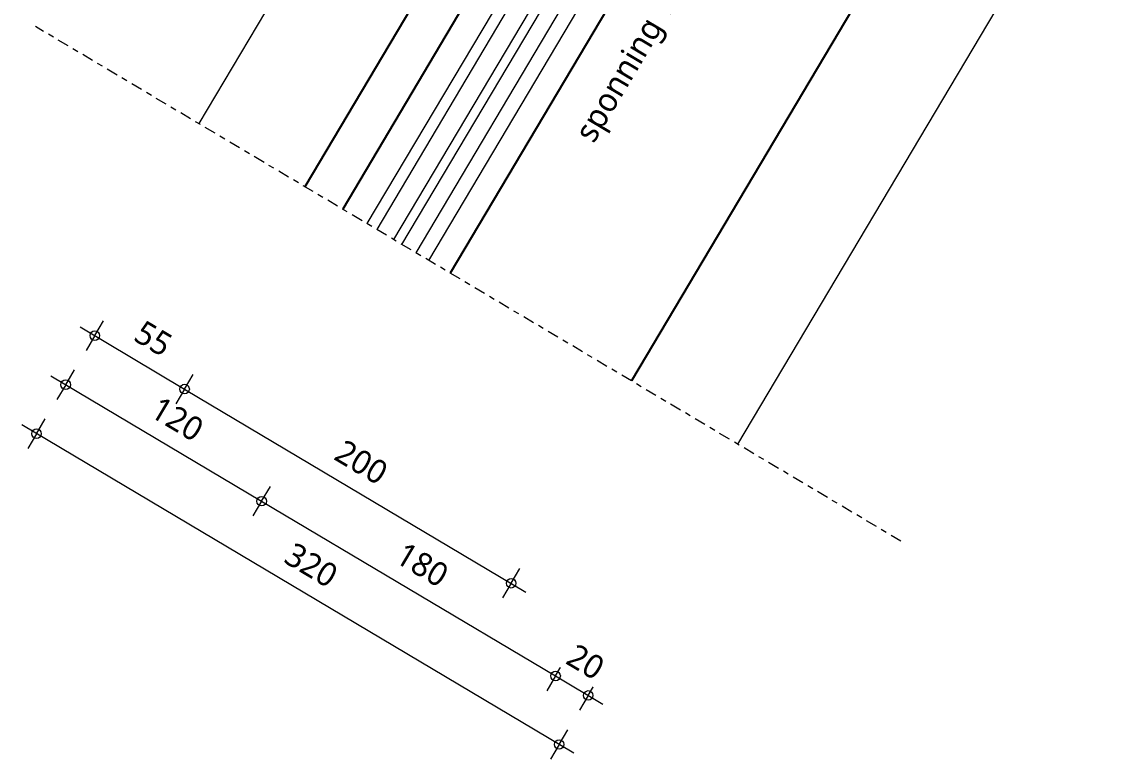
# Model space of a CAD drawing. Header units: millimetres. Extents: x -435 to 27166, y -19117 to 26500.
# Drawn here: x 1105 to 1680, y 2782 to 3170 of the extents above; entities that cross this region are included whole.
import ezdxf

# ---------------------------------------------------------------- set-up
doc = ezdxf.new("R2010")
doc.units = ezdxf.units.MM
doc.linetypes.add('MV_center', pattern=[15, 6, -3, 3, -3])
for name, color, linetype, lineweight in [('A-ANNO-DIMS', 211, 'Continuous', 13), ('A-ANNO-DIMS-5', 211, 'Continuous', 13), ('A-DETL', 90, 'Continuous', 13), ('A-DETL-GENF', 92, 'Continuous', 18), ('G-ANNO-TEXT', 231, 'Continuous', 13)]:
    doc.layers.add(name, color=color, linetype=linetype, lineweight=lineweight)
doc.styles.add('Segoe UI_3', font='segoeui.ttf', dxfattribs={"height": 12.5})
doc.dimstyles.new('2_5_mm', dxfattribs={"dimscale": 304.8, "dimtxt": 13.092049, "dimasz": 0.016404, "dimexe": 0.029528, "dimexo": 0.0625, "dimgap": 0.014764, "dimtad": 1, "dimdec": 0, "dimzin": 0, "dimdsep": 46, "dimtxsty": 'Segoe UI_3', "dimblk1": 'DOTBLANK', "dimblk2": 'DOTBLANK', "dimsah": 1, "dimcen": 0.09, "dimdle": 0.029528, "dimazin": 0, "dimtfac": 1, "dimtdec": 4, "dimtix": 1, "dimtmove": 0, "dimatfit": 3, "dimfxl": 0.029528, "dimfxlon": 1, "dimtvp": 1, "dimtfill": 1, "dimtolj": 1, "dimtzin": 0, "dimarcsym": 2})

# ---------------------------------------------------------------- blocks, each defined once
blk = doc.blocks.new('31 driedubbel_glas - HR___-V48-Details Appartement')
at = {"layer": 'A-DETL-GENF', "lineweight": 13}
for p, q in [((380, 0), (151.35, 0)), ((380, -21.5), (380, 0)), ((380, -6), (151.35, -6)), ((376, -6), (376, -16.5)), ((376, -16.5), (380, -6)), ((376, -6), (380, -16.5)), ((151.35, -16.5), (380, -16.5)), ((151.35, -21.5), (380, -21.5)), ((380, -21.5), (376, -30)), ((376, -21.5), (380, -30)), ((376, -30), (376, -21.5)), ((380, -21.5), (380, -30)), ((380, -30), (151.35, -30)), ((380, -30), (376, -30)), ((380, -38), (380, -30)), ((151.35, -38), (380, -38))]:
    blk.add_line(p, q, dxfattribs=at)
blk = doc.blocks.new('NLRS_00_DI_maskeer - Type 1-4234760-Details Appartement')
at = {"layer": 'A-DETL-GENF', "linetype": 'MV_center'}
blk.add_line((430, 0), (-100, 0), dxfattribs=at)
blk = doc.blocks.new('DIMBLOCK220-Details Appartement')
at = {"layer": 'A-ANNO-DIMS-5'}
for p, q in [((1120.22, 2983.54), (1231.11, 2917.62)), ((1127.96, 2978.94), (1132.56, 2986.68)), ((1127.96, 2978.94), (1123.36, 2971.21)), ((1231.11, 2917.62), (1235.71, 2925.36)), ((1231.11, 2917.62), (1226.51, 2909.89))]:
    blk.add_line(p, q, dxfattribs=at)
for centre in [(1127.96, 2978.94), (1231.11, 2917.62)]:
    blk.add_circle(centre, 2.5, dxfattribs=at)
at = {"layer": 'A-ANNO-DIMS-5', "color": 0, "insert": (1177.89, 2973.47), "char_height": 12.5, "width": 34.2774, "attachment_point": 1, "rotation": 329.27087, "line_spacing_factor": 1.142579, "style": 'Segoe UI_3', "bg_fill": 3, "box_fill_scale": 1.25, "bg_fill_color": 9, "bg_fill_true_color": 13158600, "bg_fill_transparency": 0}
blk.add_mtext('120', dxfattribs=at)
blk = doc.blocks.new('_DotBlank')
at = {"color": 0, "linetype": 'ByBlock', "lineweight": -2}
blk.add_line((-0.5, 0), (-1, 0), dxfattribs=at)
blk.add_circle((0, 0), 0.5, dxfattribs=at)
blk = doc.blocks.new('DIMBLOCK221-Details Appartement')
at = {"layer": 'A-ANNO-DIMS-5'}
for p, q in [((1231.11, 2917.62), (1235.71, 2925.36)), ((1231.11, 2917.62), (1226.51, 2909.89)), ((1231.11, 2917.62), (1385.84, 2825.65)), ((1385.84, 2825.65), (1390.44, 2833.38)), ((1385.84, 2825.65), (1381.24, 2817.91))]:
    blk.add_line(p, q, dxfattribs=at)
for centre in [(1231.11, 2917.62), (1385.84, 2825.65)]:
    blk.add_circle(centre, 2.5, dxfattribs=at)
at = {"layer": 'A-ANNO-DIMS-5', "color": 0, "insert": (1306.83, 2896.82), "char_height": 12.5, "width": 34.2774, "attachment_point": 1, "rotation": 329.27087, "line_spacing_factor": 1.142579, "style": 'Segoe UI_3', "bg_fill": 3, "box_fill_scale": 1.25, "bg_fill_color": 9, "bg_fill_true_color": 13158600, "bg_fill_transparency": 0}
blk.add_mtext('180', dxfattribs=at)
blk = doc.blocks.new('DIMBLOCK222-Details Appartement')
at = {"layer": 'A-ANNO-DIMS-5'}
for p, q in [((1385.84, 2825.65), (1390.44, 2833.38)), ((1385.84, 2825.65), (1381.24, 2817.91)), ((1385.84, 2825.65), (1410.77, 2810.83)), ((1403.03, 2815.43), (1407.63, 2823.16)), ((1403.03, 2815.43), (1398.43, 2807.69))]:
    blk.add_line(p, q, dxfattribs=at)
for centre in [(1385.84, 2825.65), (1403.03, 2815.43)]:
    blk.add_circle(centre, 2.5, dxfattribs=at)
at = {"layer": 'A-ANNO-DIMS-5', "color": 0, "insert": (1396.88, 2843.29), "char_height": 12.5, "width": 22.8516, "attachment_point": 1, "rotation": 329.27087, "line_spacing_factor": 1.142579, "style": 'Segoe UI_3', "bg_fill": 3, "box_fill_scale": 1.25, "bg_fill_color": 9, "bg_fill_true_color": 13158600, "bg_fill_transparency": 0}
blk.add_mtext('20', dxfattribs=at)
blk = doc.blocks.new('DIMBLOCK223-Details Appartement')
at = {"layer": 'A-ANNO-DIMS-5'}
for p, q in [((1112.63, 2953.15), (1117.23, 2960.89)), ((1395.44, 2785.04), (1104.89, 2957.75)), ((1112.63, 2953.15), (1108.03, 2945.42)), ((1387.7, 2789.64), (1392.3, 2797.38)), ((1387.7, 2789.64), (1383.1, 2781.9))]:
    blk.add_line(p, q, dxfattribs=at)
for centre in [(1112.63, 2953.15), (1387.7, 2789.64)]:
    blk.add_circle(centre, 2.5, dxfattribs=at)
at = {"layer": 'A-ANNO-DIMS-5', "color": 0, "insert": (1248.52, 2896.58), "char_height": 12.5, "width": 34.2774, "attachment_point": 1, "rotation": 329.27087, "line_spacing_factor": 1.142579, "style": 'Segoe UI_3', "bg_fill": 3, "box_fill_scale": 1.25, "bg_fill_color": 9, "bg_fill_true_color": 13158600, "bg_fill_transparency": 0}
blk.add_mtext('320', dxfattribs=at)
blk = doc.blocks.new('DIMBLOCK244-Details Appartement')
at = {"layer": 'A-ANNO-DIMS-5'}
for p, q in [((1143.29, 3004.73), (1147.89, 3012.47)), ((1135.55, 3009.33), (1190.55, 2976.64)), ((1143.29, 3004.73), (1138.69, 2996.99)), ((1190.55, 2976.64), (1195.15, 2984.37)), ((1190.55, 2976.64), (1185.95, 2968.9))]:
    blk.add_line(p, q, dxfattribs=at)
for centre in [(1143.29, 3004.73), (1190.55, 2976.64)]:
    blk.add_circle(centre, 2.5, dxfattribs=at)
at = {"layer": 'A-ANNO-DIMS-5', "color": 0, "insert": (1169.37, 3013.44), "char_height": 12.5, "width": 22.8516, "attachment_point": 1, "rotation": 329.27087, "line_spacing_factor": 1.142579, "style": 'Segoe UI_3', "bg_fill": 3, "box_fill_scale": 1.25, "bg_fill_color": 9, "bg_fill_true_color": 13158600, "bg_fill_transparency": 0}
blk.add_mtext('55', dxfattribs=at)
blk = doc.blocks.new('DIMBLOCK245-Details Appartement')
at = {"layer": 'A-ANNO-DIMS-5'}
for p, q in [((1190.55, 2976.64), (1195.15, 2984.37)), ((1190.55, 2976.64), (1185.95, 2968.9)), ((1190.55, 2976.64), (1370.2, 2869.84)), ((1362.47, 2874.44), (1367.07, 2882.18)), ((1362.47, 2874.44), (1357.87, 2866.7))]:
    blk.add_line(p, q, dxfattribs=at)
for centre in [(1190.55, 2976.64), (1362.47, 2874.44)]:
    blk.add_circle(centre, 2.5, dxfattribs=at)
at = {"layer": 'A-ANNO-DIMS-5', "color": 0, "insert": (1274.86, 2950.72), "char_height": 12.5, "width": 34.2774, "attachment_point": 1, "rotation": 329.27087, "line_spacing_factor": 1.142579, "style": 'Segoe UI_3', "bg_fill": 3, "box_fill_scale": 1.25, "bg_fill_color": 9, "bg_fill_true_color": 13158600, "bg_fill_transparency": 0}
blk.add_mtext('200', dxfattribs=at)

msp = doc.modelspace()

# ---------------------------------------------------------------- linework, layer by layer
at = {"layer": 'A-DETL'}
for p, q in [((1401.82, 3459.21), (1197.99, 3116.31)), ((1680.38, 3282), (1481.65, 2947.69))]:
    msp.add_line(p, q, dxfattribs=at)
at = {"layer": 'A-DETL', "lineweight": 25}
for p, q in [((1399.43, 3328.02), (1253.84, 3083.11)), ((1386.32, 3261.04), (1273.81, 3071.24)), ((1576.88, 3235.14), (1425.76, 2980.91)), ((1445.08, 3230.65), (1330.35, 3037.63))]:
    msp.add_line(p, q, dxfattribs=at)

# ---------------------------------------------------------------- block references
at = {"layer": 'A-DETL-GENF', "lineweight": 13, "rotation": 59.27086860815339}
msp.add_blockref('31 driedubbel_glas - HR___-V48-Details Appartement', (1209.17, 2933.59), dxfattribs=at)
at = {"layer": 'A-DETL-GENF', "linetype": 'MV_center', "rotation": 329.2708686081553}
msp.add_blockref('NLRS_00_DI_maskeer - Type 1-4234760-Details Appartement', (1197.99, 3116.31), dxfattribs=at)

# ---------------------------------------------------------------- texts
at = {"layer": 'G-ANNO-TEXT', "color": 7, "insert": (1395.13, 3111.81), "char_height": 12.5, "width": 196.4134, "attachment_point": 1, "rotation": 59.27087, "style": 'Segoe UI_3'}
msp.add_mtext('sponning voor koord', dxfattribs=at)

# ---------------------------------------------------------------- next in the draw order: dimensions: what is measured, and where the dimension line sits
at = {"layer": 'A-ANNO-DIMS'}
dim = msp.add_linear_dim(base=(1231.11, 2917.62), p1=(1132.56, 2986.68), p2=(1235.71, 2925.36), angle=329.27087, dimstyle='2_5_mm', override={"dimpost": '<>', "dimfxl": 120}, dxfattribs=at)
dim.commit()
dim.dimension.update_dxf_attribs({"geometry": 'DIMBLOCK220-Details Appartement', "text_midpoint": (1185.15, 2957.74)})

# ---------------------------------------------------------------- next in the draw order: dimensions: what is measured, and where the dimension line sits
for base, p1, p2, override, picture, middle in [((1190.55, 2976.64), (1147.89, 3012.47), (1195.15, 2984.37), {"dimpost": '<>', "dimfxl": 54.97961}, 'DIMBLOCK244-Details Appartement', (1172.47, 3000.02)), ((1385.84, 2825.65), (1235.71, 2925.36), (1390.44, 2833.38), {"dimpost": '<>', "dimfxl": 180}, 'DIMBLOCK221-Details Appartement', (1314.09, 2881.09))]:
    dim = msp.add_linear_dim(base=base, p1=p1, p2=p2, angle=329.27087, dimstyle='2_5_mm', override=override, dxfattribs=at)
    dim.commit()
    dim.dimension.update_dxf_attribs({"geometry": picture, "text_midpoint": middle})

# ---------------------------------------------------------------- next in the draw order: dimensions: what is measured, and where the dimension line sits
dim = msp.add_linear_dim(base=(1403.03, 2815.43), p1=(1390.44, 2833.38), p2=(1407.63, 2823.16), angle=329.27087, dimstyle='2_5_mm', override={"dimpost": '<>', "dimfxl": 20}, dxfattribs=at)
dim.commit()
dim.dimension.update_dxf_attribs({"geometry": 'DIMBLOCK222-Details Appartement', "text_midpoint": (1400.03, 2829.96)})

# ---------------------------------------------------------------- next in the draw order: dimensions: what is measured, and where the dimension line sits
dim = msp.add_linear_dim(base=(1112.63, 2953.15), p1=(1392.3, 2797.38), p2=(1117.23, 2960.89), angle=329.27087, dimstyle='2_5_mm', override={"dimpost": '<>', "dimfxl": 320}, dxfattribs=at)
dim.commit()
dim.dimension.update_dxf_attribs({"geometry": 'DIMBLOCK223-Details Appartement', "text_midpoint": (1255.77, 2880.82)})

# ---------------------------------------------------------------- next in the draw order: dimensions: what is measured, and where the dimension line sits
dim = msp.add_linear_dim(base=(1362.47, 2874.44), p1=(1195.15, 2984.37), p2=(1367.07, 2882.18), angle=329.27087, dimstyle='2_5_mm', override={"dimpost": '<>', "dimfxl": 200}, dxfattribs=at)
dim.commit()
dim.dimension.update_dxf_attribs({"geometry": 'DIMBLOCK245-Details Appartement', "text_midpoint": (1282.11, 2934.96)})

doc.saveas('drawing.dxf')
